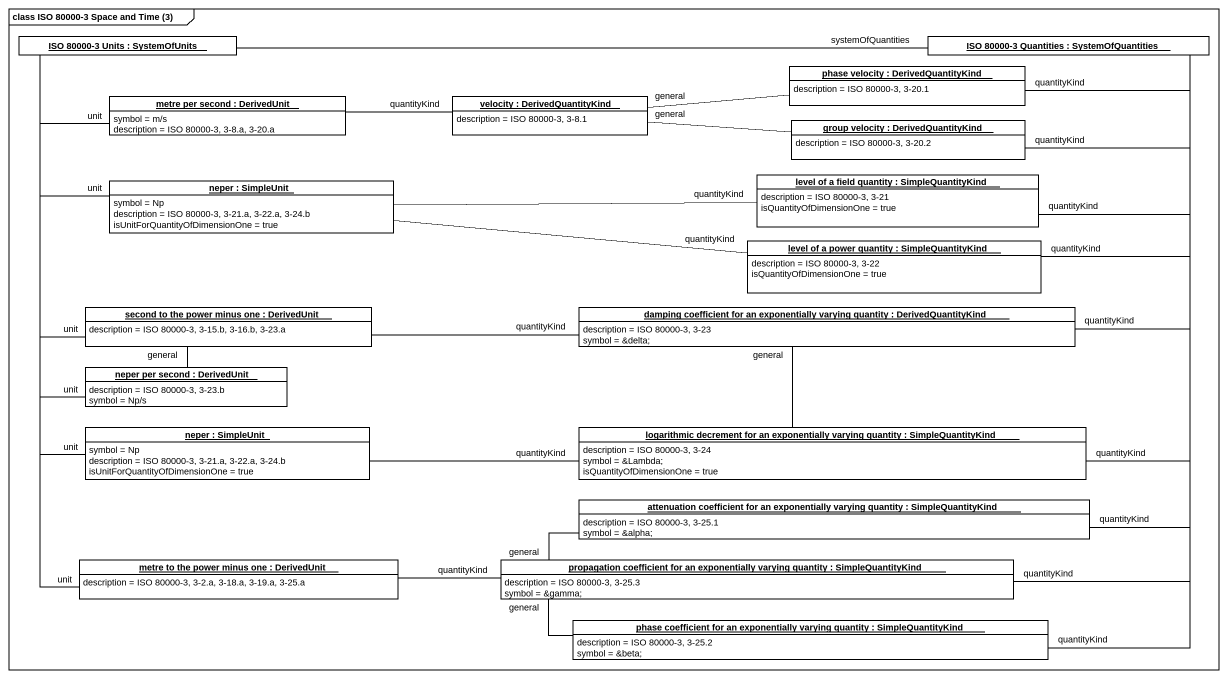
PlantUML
@startuml
mainframe class ISO 80000-3 Space and Time (3)
hide circle
hide empty members
object "ISO 80000-3 Units : SystemOfUnits" as ISO_80000_3_Units #FFFFFF
object "phase velocity : DerivedQuantityKind" as phase_velocity #FFFFFF {
  description = ISO 80000-3, 3-20.1
}
object "ISO 80000-3 Quantities : SystemOfQuantities" as ISO_80000_3_Quantities #FFFFFF
object "metre per second : DerivedUnit" as metre_per_second #FFFFFF {
  symbol = m/s
  description = ISO 80000-3, 3-8.a, 3-20.a
}
object "velocity : DerivedQuantityKind" as velocity #FFFFFF {
  description = ISO 80000-3, 3-8.1
}
object "group velocity : DerivedQuantityKind" as group_velocity #FFFFFF {
  description = ISO 80000-3, 3-20.2
}
object "neper : SimpleUnit" as neper #FFFFFF {
  symbol = Np
  description = ISO 80000-3, 3-21.a, 3-22.a, 3-24.b
  isUnitForQuantityOfDimensionOne = true
}
object "level of a field quantity : SimpleQuantityKind" as level_of_a_field_quantity #FFFFFF {
  description = ISO 80000-3, 3-21
  isQuantityOfDimensionOne = true
}
object "level of a power quantity : SimpleQuantityKind" as level_of_a_power_quantity #FFFFFF {
  description = ISO 80000-3, 3-22
  isQuantityOfDimensionOne = true
}
object "second to the power minus one : DerivedUnit" as second_to_the_power_minus #FFFFFF {
  description = ISO 80000-3, 3-15.b, 3-16.b, 3-23.a
}
object "damping coefficient for an exponentially varying quantity : DerivedQuantityKind" as damping_coefficient_for_an #FFFFFF {
  description = ISO 80000-3, 3-23
  symbol = &delta;
}
object "neper per second : DerivedUnit" as neper_per_second #FFFFFF {
  description = ISO 80000-3, 3-23.b
  symbol = Np/s
}
object "neper : SimpleUnit" as neper_2 #FFFFFF {
  symbol = Np
  description = ISO 80000-3, 3-21.a, 3-22.a, 3-24.b
  isUnitForQuantityOfDimensionOne = true
}
object "logarithmic decrement for an exponentially varying quantity : SimpleQuantityKind" as logarithmic_decrement_for #FFFFFF {
  description = ISO 80000-3, 3-24
  symbol = &Lambda;
  isQuantityOfDimensionOne = true
}
object "attenuation coefficient for an exponentially varying quantity : SimpleQuantityKind" as attenuation_coefficient_for #FFFFFF {
  description = ISO 80000-3, 3-25.1
  symbol = &alpha;
}
object "metre to the power minus one : DerivedUnit" as metre_to_the_power_minus_one #FFFFFF {
  description = ISO 80000-3, 3-2.a, 3-18.a, 3-19.a, 3-25.a
}
object "propagation coefficient for an exponentially varying quantity : SimpleQuantityKind" as propagation_coefficient_for #FFFFFF {
  description = ISO 80000-3, 3-25.3
  symbol = &gamma;
}
object "phase coefficient for an exponentially varying quantity : SimpleQuantityKind" as phase_coefficient_for_an #FFFFFF {
  description = ISO 80000-3, 3-25.2
  symbol = &beta;
}
phase_velocity -right- ISO_80000_3_Quantities : quantityKind
phase_velocity -left- velocity : general
ISO_80000_3_Quantities -left- ISO_80000_3_Units : systemOfQuantities
metre_per_second -up- ISO_80000_3_Units : unit
metre_per_second -right- velocity : quantityKind
group_velocity -right- ISO_80000_3_Quantities : quantityKind
group_velocity -left- velocity : general
neper -up- ISO_80000_3_Units : unit
neper -right- level_of_a_field_quantity : quantityKind
neper -right- level_of_a_power_quantity : quantityKind
level_of_a_field_quantity -up- ISO_80000_3_Quantities : quantityKind
level_of_a_power_quantity -up- ISO_80000_3_Quantities : quantityKind
second_to_the_power_minus -up- ISO_80000_3_Units : unit
second_to_the_power_minus -right- damping_coefficient_for_an : quantityKind
second_to_the_power_minus -- neper_per_second : general
damping_coefficient_for_an -up- ISO_80000_3_Quantities : quantityKind
neper_per_second -up- ISO_80000_3_Units : unit
neper_2 -up- ISO_80000_3_Units : unit
neper_2 -right- logarithmic_decrement_for : quantityKind
logarithmic_decrement_for -up- ISO_80000_3_Quantities : quantityKind
logarithmic_decrement_for -up- damping_coefficient_for_an : general
attenuation_coefficient_for -up- ISO_80000_3_Quantities : quantityKind
attenuation_coefficient_for -- propagation_coefficient_for : general
metre_to_the_power_minus_one -up- ISO_80000_3_Units : unit
metre_to_the_power_minus_one -right- propagation_coefficient_for : quantityKind
propagation_coefficient_for -up- ISO_80000_3_Quantities : quantityKind
phase_coefficient_for_an -up- ISO_80000_3_Quantities : quantityKind
phase_coefficient_for_an -up- propagation_coefficient_for : general
@enduml
